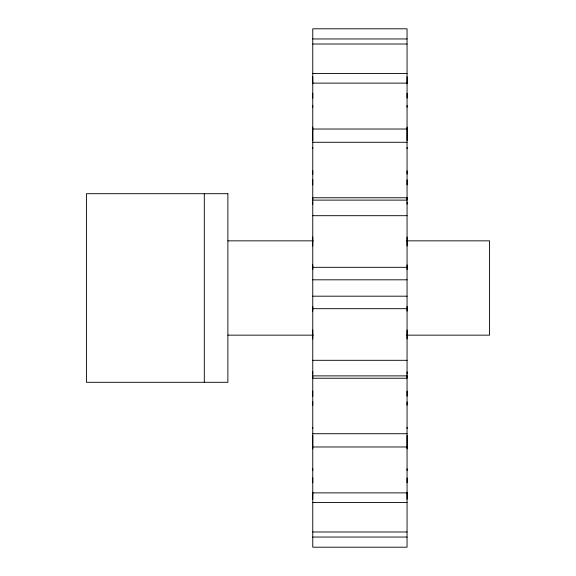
<?xml version="1.0" encoding="UTF-8"?>
<svg xmlns="http://www.w3.org/2000/svg" width="576" height="576" viewBox="0 0 576 576"><rect width="100%" height="100%" fill="white"/><g stroke="black" fill="none" stroke-linecap="round" stroke-linejoin="round"><path stroke-width="0.86" d="M312.754 447.271L312.754 547.2L407.059 547.2L407.059 447.271M312.754 128.729L312.754 28.8L407.059 28.8L407.059 128.729M312.754 38.952L407.059 38.952M312.754 44.014L407.059 44.014M312.754 73.49L407.059 73.49M312.754 83.117L407.059 83.117M312.754 142.272L407.059 142.272M312.754 215.69L407.059 215.69M227.88 240.847L313.315 240.847M406.836 240.847L489.571 240.847L489.571 335.153L406.836 335.153M312.754 267.307L407.059 267.307M312.754 279.814L407.059 279.814M312.754 296.186L407.059 296.186M312.754 308.693L407.059 308.693M227.88 335.153L313.315 335.153M312.754 360.31L407.059 360.31M312.754 433.728L407.059 433.728M312.754 492.883L407.059 492.883M312.754 502.51L407.059 502.51M312.754 531.986L407.059 531.986M312.754 537.048L407.059 537.048M407.059 76.745L407.059 83.772M407.059 93.204L407.059 98.071M407.059 105.458L407.059 107.273M407.059 127.08L407.059 140.645M407.059 147.478L407.059 148.666M407.059 170.834L407.059 174.118M407.059 179.849L407.059 184.918M407.059 201.96L407.059 204.17M407.059 237.031L407.059 245.974M407.059 264.859L407.059 269.561M407.059 306.439L407.059 311.141M407.059 330.026L407.059 338.969M407.059 371.83L407.059 374.04M407.059 391.082L407.059 396.151M407.059 401.882L407.059 405.166M407.059 427.334L407.059 428.522M407.059 435.355L407.059 448.92M407.059 468.727L407.059 470.542M407.059 477.929L407.059 482.796M407.059 492.228L407.059 499.255M312.754 76.745L312.754 83.772M312.754 93.204L312.754 98.071M312.754 105.458L312.754 107.273M312.754 127.08L312.754 140.645M312.754 147.478L312.754 148.666M312.754 170.834L312.754 174.118M312.754 179.849L312.754 184.918M312.754 201.96L312.754 204.17M312.754 237.031L312.754 245.974M312.754 264.859L312.754 269.561M312.754 306.439L312.754 311.141M312.754 330.026L312.754 338.969M312.754 371.83L312.754 374.04M312.754 391.082L312.754 396.151M312.754 401.882L312.754 405.166M312.754 427.334L312.754 428.522M312.754 435.355L312.754 448.92M312.754 468.727L312.754 470.542M312.754 477.929L312.754 482.796M312.754 492.228L312.754 499.255M204.307 193.702L204.307 382.298M312.754 129.024L312.754 446.976L407.059 446.976L407.059 129.024L312.754 129.024M227.88 193.702L86.429 193.702L86.429 382.298L227.88 382.298L227.88 193.702M407.059 197.77L312.754 197.77L312.754 200.117L407.059 200.117L407.059 197.77M407.059 375.883L312.754 375.883L312.754 378.23L407.059 378.23L407.059 375.883"/></g></svg>
